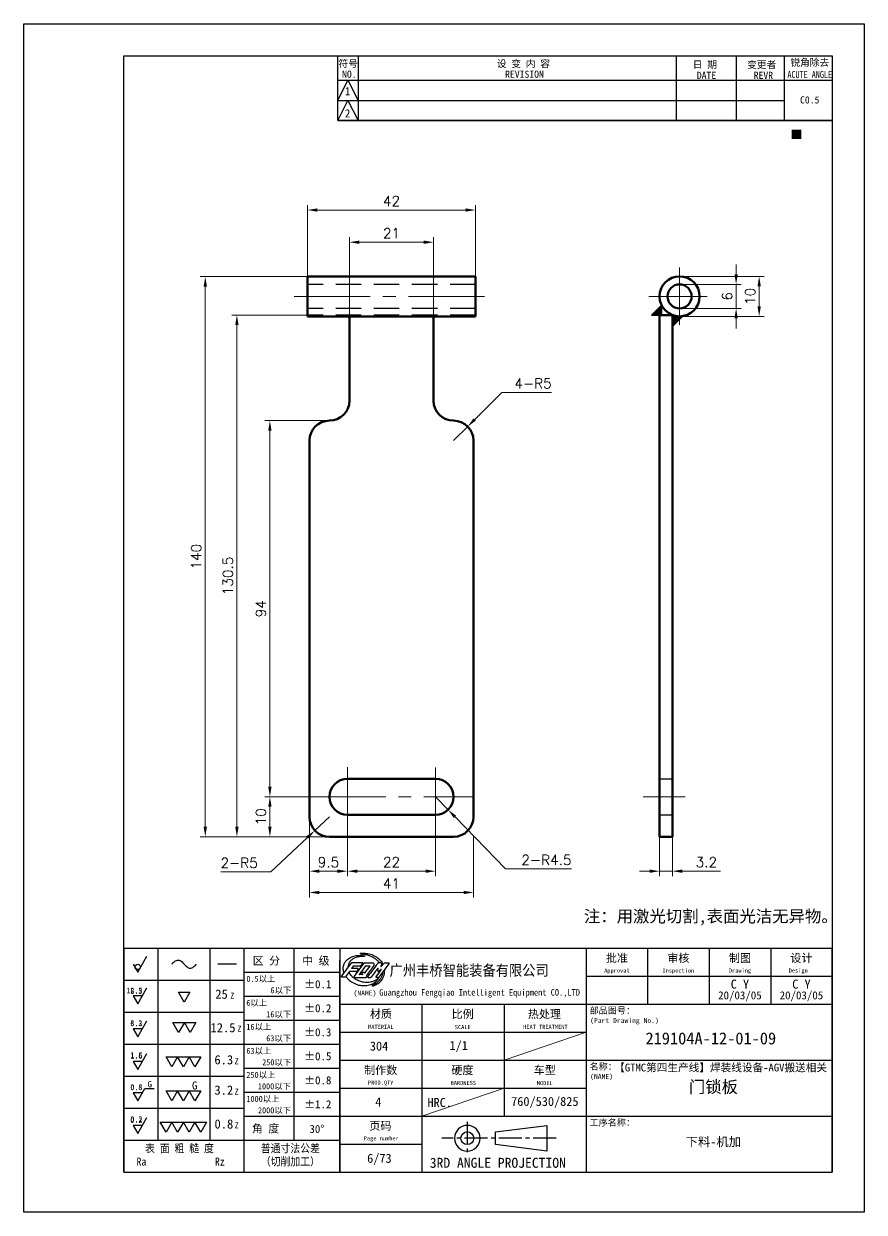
# Model space of a CAD drawing. Header units: millimetres. Extents: x -168473 to -148463, y 295526 to 306160.
# Drawn here: x -149765.8 to -149555.8, y 304566.8 to 304863.8 of the extents above; entities that cross this region are included whole.
import ezdxf
from ezdxf.enums import TextEntityAlignment as Align

# ---------------------------------------------------------------- set-up
doc = ezdxf.new("R2010")
doc.units = ezdxf.units.MM
doc.linetypes.add('CENTER2', pattern=[28.575, 19.05, -3.175, 3.175, -3.175])
doc.linetypes.add('DASHED2', pattern=[9.525, 6.35, -3.175])
for name, color, linetype, lineweight in [('A4', 3, 'Continuous', 20), ('中心线', 2, 'CENTER2', 13), ('尺寸线', 3, 'Continuous', 13), ('文字', 1, 'Continuous', 13), ('粗实线', 7, 'Continuous', 50), ('细实线', 4, 'Continuous', 25), ('虚线', 2, 'DASHED2', 25)]:
    doc.layers.add(name, color=color, linetype=linetype, lineweight=lineweight)
doc.layers.add('MARK', color=7, linetype='Continuous')
doc.styles.add('CH-1', font='')
doc.styles.add('MX_NOTE_STANDARD', font='txt.shx', dxfattribs={"bigfont": 'extfont.shx'})
doc.styles.get("Standard").update_dxf_attribs({"font": 'txt', "bigfont": 'gbcbig.shx'})
doc.styles.get('CH-1').set_extended_font_data('SimSun')
doc.dimstyles.new('副本01', dxfattribs={"dimtxt": 2.5, "dimasz": 2.5, "dimexe": 1.25, "dimexo": 0, "dimgap": 1, "dimtad": 1, "dimdsep": 46, "dimtxsty": 'Standard', "dimcen": 1, "dimclrd": 3, "dimclre": 3, "dimclrt": 1, "dimadec": 1, "dimazin": 2, "dimtfac": 1, "dimtmove": 0, "dimatfit": 3, "dimfxl": 0, "dimtolj": 1, "dimlwd": -1, "dimlwe": -1, "dimarcsym": 0})
doc.dimstyles.new('副本01$4', dxfattribs={"dimtxt": 2.5, "dimasz": 2.5, "dimexe": 1.25, "dimexo": 0, "dimgap": 1, "dimtad": 1, "dimtih": 1, "dimtoh": 1, "dimdsep": 46, "dimtxsty": 'Standard', "dimcen": 1, "dimclrd": 3, "dimclre": 3, "dimclrt": 1, "dimadec": 1, "dimazin": 2, "dimtfac": 1, "dimtmove": 0, "dimatfit": 3, "dimfxl": 0, "dimtolj": 1, "dimlwd": -1, "dimlwe": -1, "dimarcsym": 0})

# ---------------------------------------------------------------- blocks, each defined once
blk = doc.blocks.new('A$C0BB32EA6')
for p, q in [((-116.6, -171.23), (-116.6, 125.77)), ((-116.6, 125.77), (93.4, 125.77)), ((93.4, 125.77), (93.4, -171.23)), ((-91.6, 117.77), (85.4, 117.77)), ((-91.6, -161.23), (-91.6, 117.77)), ((-91.6, 101.56), (-91.6, 117.77)), ((-38.15, 101.56), (-38.15, 117.77)), ((-38.15, 117.77), (73.4, 117.77)), ((-38.15, 117.77), (73.4, 117.77)), ((-38.15, 117.77), (73.4, 117.77)), ((-38.15, 117.77), (73.4, 117.77)), ((-33.08, 117.77), (-33.08, 101.56)), ((46.4, 117.77), (46.4, 101.56)), ((46.4, 117.77), (46.4, 101.56)), ((46.4, 117.77), (46.4, 101.56)), ((46.4, 117.77), (46.4, 101.56)), ((46.4, 117.77), (46.4, 101.56)), ((61.4, 117.77), (61.4, 101.56)), ((61.4, 117.77), (61.4, 101.56)), ((61.4, 117.77), (61.4, 101.56)), ((61.4, 117.77), (61.4, 101.56)), ((61.4, 117.77), (61.4, 101.56)), ((73.4, 117.77), (73.4, 101.56)), ((73.4, 117.77), (73.4, 101.56)), ((73.4, 117.77), (73.4, 101.56)), ((73.4, 117.77), (73.4, 101.56)), ((73.4, 117.77), (73.4, 101.56)), ((85.4, 117.77), (85.4, -161.23)), ((-38.15, 106.63), (-35.61, 111.7)), ((-38.15, 111.7), (73.4, 111.7)), ((-38.15, 111.7), (73.4, 111.7)), ((-38.15, 111.7), (73.4, 111.7)), ((-38.15, 111.7), (73.4, 111.7)), ((-35.61, 111.7), (-33.08, 106.63)), ((73.4, 111.7), (85.4, 111.7)), ((73.4, 111.7), (85.4, 111.7)), ((73.4, 111.7), (85.4, 111.7)), ((73.4, 111.7), (85.4, 111.7)), ((-38.15, 101.56), (-35.61, 106.63)), ((-38.15, 106.63), (73.4, 106.63)), ((-38.15, 106.63), (73.4, 106.63)), ((-38.15, 106.63), (73.4, 106.63)), ((-38.15, 106.63), (73.4, 106.63)), ((-35.61, 106.63), (-33.08, 101.56)), ((-38.15, 101.56), (85.4, 101.56)), ((85.4, 101.56), (-38.15, 101.56)), ((-38.15, 101.56), (85.4, 101.56)), ((-38.15, 101.56), (85.4, 101.56)), ((-86.53, -161.23), (85.4, -161.23)), ((93.4, -171.23), (-116.6, -171.23))]:
    blk.add_line(p, q)
at = {"style": 'CH-1'}
for s, height, p in [('符号', 1.775, (-35.53, 115.86)), ('设 变 内 容', 1.775, (8.24, 115.86)), ('日 期', 1.775, (53.57, 115.61)), ('变更者', 1.775, (67.78, 115.61)), ('锐角除去', 1.775, (79.78, 116.14)), ('NO.', 1.775, (-35.25, 113.15)), ('REVISION', 1.775, (8.51, 113.15)), ('DATE', 1.775, (53.99, 112.89)), ('REVR', 1.775, (68.2, 112.89)), ('1', 2.03, (-35.7, 108.92)), ('C0.5', 1.775, (79.78, 106.74)), ('2', 2.03, (-35.7, 103.38))]:
    blk.add_text(s, height=height, dxfattribs=at).set_placement(p, align=Align.MIDDLE)
at = {"style": 'CH-1', "width": 0.7}
blk.add_text('ACUTE ANGLE', height=1.7746, dxfattribs=at).set_placement((79.78, 113.08), align=Align.MIDDLE)
blk = doc.blocks.new('A$C34C2392C')
at = {"linetype": 'CENTER2', "ltscale": 0.3}
for p, q in [((-5.53, 4.13), (-5.53, -4.13)), ((16.64, 0), (-11.88, 0))]:
    blk.add_line(p, q, dxfattribs=at)
for p, q in [((1.54, 1.6), (14.34, 3.2)), ((14.34, 3.2), (14.34, -3.2)), ((1.54, -1.6), (1.54, 1.6)), ((14.34, -3.2), (1.54, -1.6))]:
    blk.add_line(p, q)
for radius in [3.2, 1.6]:
    blk.add_arc((-5.53, 0), radius, 0, 359.9894)
blk = doc.blocks.new('A$C67844AE1')
for p, q in [((-492, 112), (0, 112)), ((-246, 112), (-246, -112)), ((-184.5, 112), (-184.5, 56)), ((-123, 112), (-123, 56)), ((-61.5, 112), (-61.5, 56)), ((0, -112), (0, 112)), ((-246, 84), (0, 84)), ((-492, 68), (-492, -112)), ((-492, 68), (-492, -112)), ((-492, -112), (-492, 68)), ((-492, 68), (-492, -112)), ((-492, 68), (-492, -112)), ((-492, 68), (-492, -112)), ((-492, 68), (-492, -112)), ((-492, 68), (-492, -112)), ((-492, 68), (-492, -112)), ((-492, -112), (-492, 68)), ((-492, 68), (-492, -112)), ((-492, 68), (-492, -112)), ((-492, 68), (-492, -112)), ((-492, 68), (-492, -112)), ((-492, 56), (0, 56)), ((-410, 56), (-410, -112)), ((-328, 56), (-328, -56)), ((-492, 28), (-246, 28)), ((-492, 0), (0, 0)), ((-492, -28), (-246, -28)), ((-492, -56), (0, -56)), ((-492, -84), (-410, -84)), ((-492, -112), (0, -112))]:
    blk.add_line(p, q)
at = {"color": 4, "ltscale": 0.5}
for p, q in [((-468.4, 96.5), (-477.7, 84.1)), ((-467.1, 97.2), (-459.4, 97.2)), ((-451, 97.2), (-453.6, 97.2)), ((-452.7, 83.1), (-442.9, 96.3)), ((-447.5, 97.2), (-443.3, 97.2)), ((-482.7, 88.4), (-486.5, 83.4)), ((-478.7, 93.9), (-480.4, 91.7)), ((-473.8, 90.8), (-475.1, 88.9)), ((-469.3, 85.8), (-472.6, 85.8)), ((-469.2, 85.9), (-470.1, 87.3)), ((-467.8, 87.8), (-469.9, 87.8)), ((-467.8, 87.8), (-467.4, 87.1)), ((-487, 83.1), (-490.1, 83.1)), ((-477, 82.8), (-466, 82.8)), ((-463.8, 82.8), (-461.4, 82.8))]:
    blk.add_line(p, q, dxfattribs=at)
for centre, radius, start, end in [((-480, 96.4), 1.09, 90, 143.2146), ((-469.2, 97.2), 0.219, 322.847, 90), ((-467.1, 95.6), 1.64, 90, 143.1791), ((-459.4, 95.6), 1.64, 323.504, 90), ((-453.6, 96.7), 0.547, 90, 142.7605), ((-443.3, 96.6), 0.547, 323.5154, 90), ((-490.1, 83.7), 0.547, 143.2146, 270), ((-487, 83.7), 0.547, 270, 322.7804), ((-482.3, 88.1), 0.547, 90, 142.7804), ((-480.4, 91.7), 0.0547, 142.9576, 270), ((-478.7, 93.9), 0.0547, 90, 142.9576), ((-477, 83.6), 0.821, 143.1791, 270), ((-472.6, 85.8), 0.0547, 143.2802, 270), ((-471.7, 94.5), 0.547, 270, 322.847), ((-469.3, 85.8), 0.0547, 270, 30.8735), ((-467.4, 87.1), 0.0547, 209.8404, 323.8117), ((-466.4, 94.1), 0.0547, 90, 143.2802), ((-463.8, 83.4), 0.547, 142.7605, 270), ((-462.2, 94.1), 0.0547, 323.8117, 90), ((-455.8, 83.1), 0.274, 143.387, 270), ((-454.1, 91.8), 0.137, 354.5829, 143.4402), ((-450.5, 90.9), 0.137, 323.3038, 127.2693), ((-461.4, 83.6), 0.821, 270, 323.3415), ((-453.1, 83.4), 0.547, 270, 323.5154)]:
    blk.add_arc(centre, radius, start, end, dxfattribs=at)
at = {"color": 3, "ltscale": 0.5}
for points, knots in [([(-471.9, 106.8), (-471.9, 106.8), (-471.9, 106.9), (-471.1, 106.9), (-470.1, 107), (-468.3, 106.9), (-466.3, 106.9), (-463.9, 106.7), (-461.4, 105.9), (-458.9, 105.1), (-456.8, 104), (-455, 102.8), (-453.4, 101.6), (-451.6, 99.9), (-450.3, 98.1), (-449.4, 96.7), (-449.1, 95.9), (-449, 95.7)], [0, 0, 0, 0, 0.013513, 0.041806, 0.340693, 0.661167, 1.001786, 1.450195, 1.93793, 2.441413, 2.919246, 3.201062, 3.624217, 4.053268, 4.510623, 4.853859, 4.962074, 4.962074, 4.962074, 4.962074]), ([(-488, 87.4), (-488.3, 88.2), (-488.6, 89.5), (-488.8, 91.4), (-488.7, 93), (-488.5, 94.5), (-488, 95.9), (-487.3, 97.3), (-486.5, 98.5), (-485.6, 99.9), (-484.1, 101.2), (-482.1, 102.5), (-479.6, 103.7), (-476.6, 104.5), (-473.5, 104.7), (-470.8, 104.7), (-469, 104.5), (-468.1, 104.3), (-467.6, 104.2), (-467.4, 104.1), (-467.4, 103.8), (-467.5, 103.6), (-467.7, 103.6), (-467.8, 103.6)], [0.033361, 0.033361, 0.033361, 0.033361, 0.471833, 0.793856, 1.06763, 1.327784, 1.632518, 1.904259, 2.171672, 2.434164, 2.811787, 3.221221, 3.771763, 4.287691, 4.918993, 5.487196, 5.736969, 5.935719, 6.004988, 6.011363, 6.068145, 6.111246, 6.151841, 6.151841, 6.151841, 6.151841]), ([(-467.8, 103.6), (-468.7, 103.6), (-471.1, 103.6), (-474.8, 103.2), (-478.3, 101.8), (-481.1, 99.8), (-483, 97.3), (-484, 94.8), (-484, 93.4), (-483.9, 92.9)], [0, 0, 0, 0, 0.511401, 1.333961, 2.006207, 2.544799, 3.201133, 3.690752, 3.982461, 3.982461, 3.982461, 3.982461]), ([(-486.1, 83.9), (-485.6, 83.2), (-484.1, 81), (-480.4, 78), (-475.7, 75.7), (-470.4, 74.5), (-465.2, 74.6), (-460.4, 75.6), (-456.8, 77.7), (-454.7, 79.8), (-453.7, 81.1), (-453.4, 81.9), (-453.8, 82), (-453.8, 81.9), (-453.9, 81.8)], [0.008574, 0.008574, 0.008574, 0.008574, 0.511088, 1.461558, 2.551285, 3.372869, 4.408758, 5.360341, 6.07413, 6.646139, 6.965728, 7.014048, 7.055407, 7.097199, 7.097199, 7.097199, 7.097199]), ([(-453.9, 81.8), (-454.2, 81.5), (-455.1, 80.3), (-457.5, 79.1), (-460.3, 78.2), (-463.1, 77.6), (-465.7, 77.6), (-468.2, 77.7), (-470.3, 78.3), (-472.4, 78.9), (-474.6, 79.8), (-476.8, 81.1), (-479, 82.6), (-480.7, 84.6), (-482.1, 86.3), (-482.8, 87.5), (-483, 88)], [0, 0, 0, 0, 0.227272, 0.804496, 1.430419, 1.862632, 2.367125, 2.88024, 3.204387, 3.579335, 4.036384, 4.516387, 4.985288, 5.507707, 5.907232, 6.223175, 6.223175, 6.223175, 6.223175]), ([(-449.4, 87.5), (-449.5, 86.9), (-449.6, 86.1), (-449.9, 84.8), (-450.4, 83.8), (-450.8, 82.6), (-451.5, 81.6), (-452.2, 80.2), (-453.2, 79.2), (-454.3, 78), (-455.6, 77.1), (-457, 76.1), (-458.4, 75.4), (-459.2, 74.9), (-459.9, 74.7), (-459.9, 74.2), (-459.7, 74.2), (-459.5, 74.2)], [0.004933, 0.004933, 0.004933, 0.004933, 0.333622, 0.498315, 0.724349, 0.934741, 1.17012, 1.401267, 1.780901, 1.94954, 2.292483, 2.648069, 2.865789, 3.139575, 3.199954, 3.253921, 3.331828, 3.331828, 3.331828, 3.331828]), ([(-459.5, 74.2), (-459.1, 74.3), (-457.8, 74.6), (-455.9, 75.5), (-453.8, 76.8), (-452, 78), (-450.5, 79.8), (-449.2, 81.6), (-448.2, 83.9), (-447.3, 86.8), (-447.3, 89.1), (-447.3, 90.4)], [0, 0, 0, 0, 0.196818, 0.752706, 1.133972, 1.558354, 1.94217, 2.414014, 2.774875, 3.316286, 4.02771, 4.02771, 4.02771, 4.02771])]:
    blk.add_open_spline(points, degree=3, knots=knots, dxfattribs=at)
at = {"color": 4, "ltscale": 0.5}
for points, knots in [([(-480.8, 97), (-480.9, 96.9), (-481, 96.8), (-481.1, 96.7), (-484.3, 92.4), (-487.4, 88.2), (-490.6, 84)], [-0.084236, -0.084236, -0.084236, -0.084236, 0, 0, 0, 2.885251, 2.885251, 2.885251, 2.885251]), ([(-480, 97.5), (-479.8, 97.5), (-479.7, 97.5), (-479.5, 97.5), (-479.5, 97.5), (-479.5, 97.5), (-479.5, 97.5), (-476.4, 97.5), (-473.2, 97.5), (-470.1, 97.5), (-470.1, 97.5), (-470.1, 97.5), (-470.1, 97.5), (-469.8, 97.5), (-469.5, 97.5), (-469.2, 97.5)], [-0.077734, -0.077734, -0.077734, -0.077734, 0, 0, 0, 0, 0, 0, 1.729211, 1.729211, 1.729211, 1.729211, 1.729211, 1.729211, 1.885805, 1.885805, 1.885805, 1.885805]), ([(-469, 97.1), (-469.2, 96.9), (-469.4, 96.7), (-469.5, 96.5), (-469.5, 96.5), (-469.5, 96.5), (-469.5, 96.5), (-470, 95.8), (-470.6, 95.1), (-471.1, 94.4), (-471.1, 94.4), (-471.1, 94.4), (-471.1, 94.4), (-471.2, 94.3), (-471.2, 94.3), (-471.3, 94.2)], [-0.1423966, -0.1423966, -0.1423966, -0.1423966, 0, 0, 0, 0, 0, 0, 0.4822707, 0.4822707, 0.4822707, 0.4822707, 0.4822707, 0.4822707, 0.529029, 0.529029, 0.529029, 0.529029]), ([(-454.1, 97), (-454.2, 96.8), (-454.4, 96.6), (-454.5, 96.4), (-457.7, 92.2), (-460.8, 88.1), (-464, 84), (-464, 83.9), (-464.1, 83.8), (-464.2, 83.7)], [-0.140102, -0.140102, -0.140102, -0.140102, 0, 0, 0, 2.844058, 2.844058, 2.844058, 2.913465, 2.913465, 2.913465, 2.913465]), ([(-451, 97.2), (-451, 97.2), (-450.8, 97.2), (-450.4, 97), (-450.2, 96.5), (-450.3, 95.9), (-450.5, 95.2), (-450.8, 94.5), (-451, 94), (-451.1, 93.7), (-451.1, 93.6), (-451, 93.6), (-450.8, 93.6), (-450.5, 94), (-450, 94.6), (-449.2, 95.5), (-448.6, 96.3), (-448, 96.8), (-447.7, 97.1), (-447.5, 97.2)], [0, 0, 0, 0, 0.047379, 0.11361, 0.198731, 0.32589, 0.467244, 0.599055, 0.733672, 0.758899, 0.77069, 0.790267, 0.820293, 0.867992, 1.054564, 1.278066, 1.476304, 1.62487, 1.711224, 1.711224, 1.711224, 1.711224]), ([(-471.7, 94), (-471.7, 94), (-471.7, 94), (-471.8, 94), (-471.8, 94), (-471.8, 94), (-471.8, 94), (-474.1, 94), (-476.4, 94), (-478.7, 94)], [-0.012966, -0.012966, -0.012966, -0.012966, 0, 0, 0, 0, 0, 0, 1.257183, 1.257183, 1.257183, 1.257183]), ([(-469.9, 87.8), (-470, 87.8), (-470, 87.8), (-470.1, 87.7), (-470.2, 87.7), (-470.2, 87.6), (-470.2, 87.5), (-470.1, 87.4), (-470.1, 87.3), (-470.1, 87.3)], [0, 0, 0, 0, 0.0189462, 0.0330559, 0.0436533, 0.0575788, 0.0766083, 0.0956988, 0.1082528, 0.1082528, 0.1082528, 0.1082528]), ([(-456, 83.3), (-455.9, 83.5), (-455.7, 83.7), (-455.6, 83.9), (-455.6, 83.9), (-455.6, 83.9), (-455.6, 83.9), (-453.8, 86.2), (-452.1, 88.5), (-450.4, 90.9)], [-0.132838, -0.132838, -0.132838, -0.132838, 0, 0, 0, 0, 0, 0, 1.591518, 1.591518, 1.591518, 1.591518])]:
    blk.add_open_spline(points, degree=3, knots=knots, dxfattribs=at)
at = {"color": 3, "ltscale": 0.5}
blk.add_spline([(-471.9, 106.8), (-471.8, 106.5), (-471.3, 106.3), (-470, 106.2), (-468.7, 106), (-466.8, 105.7), (-464.7, 105.2), (-462.9, 104.7), (-461.1, 104), (-459.4, 103.1), (-457.9, 102.2), (-455.3, 100.3), (-454.1, 99.3), (-453.6, 98.7), (-452.3, 97.2)], degree=3, dxfattribs=at)
at = {"color": 4, "ltscale": 0.5}
for points in [[(-476, 88.6), (-478.1, 88.6), (-480.2, 88.6), (-482.3, 88.6)], [(-474.4, 91.6), (-476.4, 91.6), (-478.4, 91.6), (-480.4, 91.6)], [(-466.4, 94.2), (-468.5, 91.4), (-470.5, 88.6), (-472.6, 85.9)], [(-462.2, 94.1), (-463.9, 91.8), (-465.6, 89.4), (-467.3, 87.1)], [(-466.4, 94.2), (-465, 94.2), (-463.6, 94.2), (-462.2, 94.2)], [(-458.1, 94.6), (-460.6, 91.2), (-463.1, 87.8), (-465.6, 84.4)], [(-454.2, 91.9), (-456, 89.4), (-457.9, 86.9), (-460.7, 83.1)], [(-454.1, 89.6), (-454.1, 90.3), (-454, 91.1), (-453.9, 91.8)], [(-453.1, 89.1), (-452.3, 89.7), (-451.4, 90.4), (-450.6, 91.1)], [(-455.8, 82.9), (-454.9, 82.9), (-454, 82.9), (-453.1, 82.9)]]:
    blk.add_open_spline(points, degree=3, dxfattribs=at)
for points in [[(-476, 88.6), (-475.6, 88.6), (-475.4, 88.7), (-475.3, 88.7), (-475.1, 88.9)], [(-473.8, 90.8), (-473.7, 91), (-473.7, 91.2), (-473.8, 91.4), (-474, 91.5), (-474.2, 91.6), (-474.4, 91.6)], [(-465.6, 84.4), (-465.6, 84.3), (-465.6, 84.2), (-465.5, 84), (-465.4, 83.8), (-465.2, 83.4), (-465.1, 83.3), (-465.1, 83.1), (-465.4, 83), (-465.7, 82.9), (-466, 82.8)], [(-454.1, 89.6), (-454.2, 89.2), (-454.1, 89), (-454, 88.8), (-453.8, 88.8), (-453.6, 88.8), (-453.4, 88.9), (-453.1, 89.1)]]:
    blk.add_spline(points, degree=3, dxfattribs=at)
at = {"layer": '细实线', "color": 0, "linetype": 'Continuous'}
for p, q in [((-492, 112), (-492, 56)), ((-492, 68), (-492, -112)), ((-492, 68), (-492, -112)), ((-492, 68), (-492, -112))]:
    blk.add_line(p, q, dxfattribs=at)
at = {"lineweight": 35, "xscale": 4, "yscale": 4, "zscale": 4}
blk.add_blockref('A$C34C2392C', (-342.6, -78), dxfattribs=at)
at = {"style": 'CH-1'}
for s, height, p in [('批准', 8.11, (-215.2, 102.3)), ('审核', 8.11, (-153.8, 102.3)), ('制图', 8.11, (-92.2, 102.3)), ('设计', 8.11, (-30.8, 102.3)), ('Approval', 4.06, (-215.2, 89.1)), ('Inspection', 4.06, (-153.8, 89.1)), ('Drawing', 4.06, (-92.2, 89.1)), ('Design  ', 4.06, (-30.8, 89.1)), ('比例', 8.11, (-369.3, 46.3)), ('MATERIAL', 4.06, (-451.1, 33.3)), ('SCALE', 4.06, (-369.3, 33.1)), ('制作数', 8.11, (-451.3, -9.7)), ('车型', 8.11, (-287.3, -9.7)), ('PROD.QTY', 4.06, (-451.3, -22.9)), ('MODEL', 4.06, (-287.3, -22.9)), ('3RD ANGLE PROJECTION', 10, (-334.2, -102.6))]:
    blk.add_text(s, height=height, dxfattribs=at).set_placement(p, align=Align.MIDDLE)
at = {"lineweight": 35, "style": 'CH-1'}
for s, height, p in [('(NAME)', 4.87, (-478.4, 64.7)), ('部品图号：', 6.49, (-242.5, 46.4)), ('(Part Drawing No.)', 4.868, (-241.9, 37.3)), ('名称：', 6.49, (-242.5, -9.6)), ('(NAME)', 4.87, (-241.9, -18.7)), ('工序名称：', 6.49, (-242.5, -65.6))]:
    blk.add_text(s, height=height, dxfattribs=at).set_placement(p)
at = {"style": 'CH-1'}
blk.add_text('材质', height=8.11, dxfattribs=at).set_placement((-462.1, 42.2))
at = {"lineweight": 35, "style": 'CH-1'}
for s, height, p in [('热处理', 8.11, (-287.6, 46.3)), ('HEAT TREATMENT', 4.055, (-286.7, 33.3)), ('硬度', 8.11, (-369.6, -9.7)), ('HARDNESS', 4.06, (-368.7, -22.7)), ('HRC.', 9, (-392.3, -42.3, -1000.3)), ('页码', 8.11, (-451.6, -65.7)), ('Page number', 4.055, (-450.7, -78.7))]:
    blk.add_text(s, height=height, dxfattribs=at).set_placement(p, align=Align.MIDDLE)
at = {"layer": 'MARK', "style": 'CH-1', "width": 0.9}
blk.add_text('广州丰桥智能装备有限公司', height=10.8, dxfattribs=at).set_placement((-442.4, 84.4))
at = {"layer": 'MARK', "insert": (-452.7, 71), "char_height": 6.5, "width": 556.951, "attachment_point": 1, "style": 'CH-1'}
blk.add_mtext('{\\W0.9;Guangzhou Fengqiao Intelligent Equipment CO.,LTD}', dxfattribs=at)
blk = doc.blocks.new('A$C32AF00EF')
for p, q in [((0, 0), (2.89, 5)), ((-1.44, 2.5), (0, 0))]:
    blk.add_line(p, q)
blk.add_circle((0, 1.67), 0.833)
blk = doc.blocks.new('A$C553B2148')
for p, q in [((1.44, 0), (-1.44, 0)), ((-1.44, 0), (0, -2.5)), ((0, -2.5), (2.89, 2.5))]:
    blk.add_line(p, q)
at = {"style": 'MX_NOTE_STANDARD'}
blk.add_attdef('12.5', text='', height=1.75, dxfattribs=at).set_placement((1.44, 0.28), align=Align.BOTTOM_RIGHT)
blk = doc.blocks.new('A$C1377093C')
for p, q in [((0, 0), (-1.44, 2.5)), ((-1.44, 2.5), (1.44, 2.5)), ((1.44, 2.5), (0, 0))]:
    blk.add_line(p, q)
blk = doc.blocks.new('A$C6D2D6B6B')
for p, q in [((0, 0), (-1.44, 2.5)), ((-1.44, 2.5), (1.44, 2.5)), ((1.44, 2.5), (0, 0)), ((1.44, 2.5), (4.33, 2.5)), ((2.89, 0), (1.44, 2.5)), ((4.33, 2.5), (2.89, 0))]:
    blk.add_line(p, q)
blk = doc.blocks.new('A$C62DD302B')
for p, q in [((-2.89, 0), (-4.33, 2.5)), ((-4.33, 2.5), (-1.44, 2.5)), ((-1.44, 2.5), (-2.89, 0)), ((-1.44, 2.5), (1.44, 2.5)), ((0, 0), (-1.44, 2.5)), ((1.44, 2.5), (0, 0)), ((2.89, 0), (1.44, 2.5)), ((1.44, 2.5), (4.33, 2.5)), ((4.33, 2.5), (2.89, 0))]:
    blk.add_line(p, q)
blk = doc.blocks.new('A$C077E39D2')
for p, q in [((-4.33, -2.5), (-5.77, 0)), ((-5.77, 0), (-2.89, 0)), ((-2.89, 0), (-4.33, -2.5)), ((-2.89, 0), (0, 0)), ((-1.44, -2.5), (-2.89, 0)), ((0, 0), (-1.44, -2.5)), ((1.44, -2.5), (0, 0)), ((0, 0), (2.89, 0)), ((2.89, 0), (1.44, -2.5)), ((4.33, -2.5), (2.89, 0)), ((2.89, 0), (5.77, 0)), ((5.77, 0), (4.33, -2.5))]:
    blk.add_line(p, q)
blk = doc.blocks.new('A$C09D43E00')
for p, q in [((0, 0), (1.78, 3.08)), ((1.78, 3.08), (4.07, 3.08)), ((1.15, 2), (-1.15, 2)), ((-1.15, 2), (0, 0))]:
    blk.add_line(p, q)
at = {"style": 'MX_NOTE_STANDARD'}
blk.add_attdef('12.5', text='', height=1.4, dxfattribs=at).set_placement((1.15, 2.22), align=Align.BOTTOM_RIGHT)
at = {"layer": '细实线', "color": 0, "style": 'CH-1'}
blk.add_text('G', height=1.6, dxfattribs=at).set_placement((2.47, 3.33))
blk = doc.blocks.new('A$C339E5D7D')
for p, q in [((-2.89, 0), (-4.33, 2.5)), ((-4.33, 2.5), (-1.44, 2.5)), ((-1.44, 2.5), (-2.89, 0)), ((-1.44, 2.5), (1.44, 2.5)), ((0, 0), (-1.44, 2.5)), ((1.44, 2.5), (0, 0)), ((2.89, 0), (1.44, 2.5)), ((1.44, 2.5), (4.33, 2.5)), ((4.33, 2.5), (2.89, 0))]:
    blk.add_line(p, q)
at = {"layer": '细实线', "color": 0, "style": 'CH-1'}
blk.add_text('G', height=2, dxfattribs=at).set_placement((2.13, 2.81))
blk = doc.blocks.new('54')
for p, q in [((5360.79, 6053.19), (5468.79, 6053.19)), ((5468.79, 6047.19), (5468.79, 5957.19)), ((5468.79, 6047.19), (5468.79, 5957.19)), ((5468.79, 5957.19), (5468.79, 6047.19)), ((5468.79, 6047.19), (5468.79, 5957.19)), ((5468.79, 6047.19), (5468.79, 5957.19)), ((5468.79, 6047.19), (5468.79, 5957.19)), ((5468.79, 6047.19), (5468.79, 5957.19)), ((5468.79, 6047.19), (5468.79, 5957.19)), ((5468.79, 6047.19), (5468.79, 5957.19)), ((5468.79, 5957.19), (5468.79, 6047.19)), ((5468.79, 6047.19), (5468.79, 5957.19)), ((5468.79, 6047.19), (5468.79, 5957.19)), ((5468.79, 6047.19), (5468.79, 5957.19)), ((5468.79, 6047.19), (5468.79, 5957.19))]:
    blk.add_line(p, q)
at = {"layer": '细实线', "color": 0, "linetype": 'Continuous'}
for p, q in [((5360.79, 6053.19), (5360.79, 5941.19)), ((5377.79, 6053.19), (5377.79, 5957.19)), ((5403.79, 6053.19), (5403.79, 5957.19)), ((5420.79, 6053.19), (5420.79, 5941.19)), ((5445.79, 6053.19), (5445.79, 5957.19)), ((5468.79, 6053.19), (5468.79, 5941.19)), ((5468.79, 6047.19), (5468.79, 5957.19)), ((5468.79, 6047.19), (5468.79, 5957.19)), ((5468.79, 6047.19), (5468.79, 5957.19)), ((5407.7, 6045.29), (5417.04, 6045.29)), ((5420.79, 6041.19), (5468.79, 6041.19)), ((5360.79, 6037.19), (5420.79, 6037.19)), ((5420.79, 6029.19), (5468.79, 6029.19)), ((5360.79, 6021.19), (5420.79, 6021.19)), ((5420.79, 6017.19), (5468.79, 6017.19)), ((5360.79, 6005.19), (5420.79, 6005.19)), ((5420.79, 6005.19), (5468.79, 6005.19)), ((5360.79, 5989.19), (5420.79, 5989.19)), ((5420.79, 5993.19), (5468.79, 5993.19)), ((5420.79, 5981.19), (5468.79, 5981.19)), ((5360.79, 5973.19), (5420.79, 5973.19)), ((5420.79, 5969.19), (5468.79, 5969.19)), ((5360.79, 5957.19), (5468.79, 5957.19)), ((5360.79, 5957.19), (5468.79, 5957.19)), ((5360.79, 5941.19), (5468.79, 5941.19))]:
    blk.add_line(p, q, dxfattribs=at)
at = {"layer": '细实线', "color": 0, "linetype": 'Continuous', "start_tangent": (0.606347, 0.7952), "end_tangent": (0.584547, 0.81136)}
blk.add_spline([(5384.88, 6045.23), (5386.3, 6046.61), (5387.98, 6047.24), (5389.51, 6046.59), (5390.93, 6045.19), (5392.37, 6043.78), (5393.91, 6043.13), (5395.61, 6043.82), (5397.01, 6045.27)], degree=3, dxfattribs=at)
for name, p, xscale, yscale, zscale in [('A$C32AF00EF', (5367.73, 6041.13), 1.600000000000364, 1.600000000000364, 1.600000000000364), ('A$C1377093C', (5390.94, 6026.26), 2, 2, 2), ('A$C6D2D6B6B', (5388.15, 6011.08), 2, 2, 2), ('A$C62DD302B', (5390.57, 5993.94), 2, 2, 2), ('A$C077E39D2', (5390.57, 5966.26), 2, 2, 2)]:
    blk.add_blockref(name, p, dxfattribs=dict(xscale=xscale, yscale=yscale, zscale=zscale))
ref = blk.add_blockref('A$C553B2148', (5367.73, 6029.35), dxfattribs=dict(xscale=1.600000000000364, yscale=1.600000000000364, zscale=1.600000000000364))
ref.add_attrib('12.5', '12.5', dxfattribs={"height": 2.8, "style": 'CH-1'}).set_placement((5370.04, 6029.8), align=Align.BOTTOM_RIGHT)
ref = blk.add_blockref('A$C553B2148', (5367.73, 6012.86), dxfattribs=dict(xscale=1.600000000000364, yscale=1.600000000000364, zscale=1.600000000000364))
ref.add_attrib('12.5', '6.3', dxfattribs={"height": 2.8, "style": 'CH-1'}).set_placement((5370.04, 6013.31), align=Align.BOTTOM_RIGHT)
ref = blk.add_blockref('A$C553B2148', (5367.73, 5996.56), dxfattribs=dict(xscale=1.600000000000364, yscale=1.600000000000364, zscale=1.600000000000364))
ref.add_attrib('12.5', '1.6', dxfattribs={"height": 2.8, "style": 'CH-1'}).set_placement((5370.04, 5997.01), align=Align.BOTTOM_RIGHT)
at = {"lineweight": 35}
ref = blk.add_blockref('A$C09D43E00', (5367.73, 5976.92), dxfattribs=dict(at, xscale=2, yscale=2, zscale=2))
ref.add_attrib('12.5', '0.8', dxfattribs={"height": 2.8, "style": 'CH-1'}).set_placement((5370.04, 5981.37), align=Align.BOTTOM_RIGHT)
at = {"lineweight": 35, "xscale": 2, "yscale": 2, "zscale": 2}
blk.add_blockref('A$C339E5D7D', (5390.57, 5976.92), dxfattribs=at)
ref = blk.add_blockref('A$C553B2148', (5367.73, 5964.47), dxfattribs=dict(xscale=1.600000000000364, yscale=1.600000000000364, zscale=1.600000000000364))
ref.add_attrib('12.5', '0.2', dxfattribs={"height": 2.8, "style": 'CH-1'}).set_placement((5370.04, 5964.92), align=Align.BOTTOM_RIGHT)
at = {"style": 'CH-1', "width": 0.9}
for s, p in [('表 面 粗 糙 度', (5388.59, 5953.25)), ('普通寸法公差', (5444.02, 5953.25)), ('Ra              Rz', (5389.17, 5946.45)), ('（切削加工）', (5444.02, 5946.67))]:
    blk.add_text(s, height=4, dxfattribs=at).set_placement(p, align=Align.MIDDLE)
at = {"layer": '细实线', "color": 0, "style": 'CH-1'}
for s, height, p in [('区 分', 4, (5432.03, 6046.97)), ('中 级', 4, (5456.79, 6046.97)), ('0.5以上', 3, (5429.3, 6037.89)), ('6以下', 3, (5439.3, 6032.14)), ('6以上', 3, (5427.22, 6025.89)), ('16以下', 3, (5438.2, 6020.14)), ('16以上', 3, (5428.26, 6013.89)), ('63以下', 3, (5438.2, 6008.14)), ('63以上', 3, (5428.26, 6001.89)), ('250以下', 3, (5437.19, 5996.14)), ('250以上', 3, (5429.3, 5989.89)), ('1000以下', 3, (5436.08, 5984.14)), ('1000以上', 3, (5430.33, 5977.89)), ('2000以下', 3, (5436.13, 5972.14)), ('角 度', 4, (5431.63, 5963.15))]:
    blk.add_text(s, height=height, dxfattribs=at).set_placement(p, align=Align.MIDDLE)
for s, height, p in [('%%P0.1', 4, (5450.91, 6033.15)), ('6.3', 2.944, (5364.07, 6030.28)), ('25', 4.6, (5406.51, 6027.88)), ('Z', 3, (5414, 6027.96)), ('%%P0.2', 4, (5450.91, 6021.15)), ('3.2', 2.944, (5364.07, 6014.28)), ('12.5', 4.6, (5404.08, 6011.13)), ('Z', 3, (5417.58, 6011.47)), ('%%P0.3', 4, (5450.91, 6009.15)), ('1.6', 2.944, (5364.07, 5998.28)), ('6.3', 4.6, (5406.05, 5995.09)), ('%%P0.5', 4, (5450.91, 5997.15)), ('Z', 3, (5416.15, 5995.17)), ('%%P0.8', 4, (5450.91, 5985.15)), ('0.8', 2.944, (5364.07, 5982.28)), ('3.2', 4.6, (5406.05, 5979.93)), ('Z', 3, (5416.15, 5980.01)), ('%%P1.2', 4, (5450.91, 5973.15)), ('0.2', 2.944, (5364.07, 5966.28)), ('0.8', 4.6, (5406.1, 5963)), ('Z', 3, (5416.15, 5963.08)), ('30°', 4, (5453.55, 5960.81))]:
    blk.add_text(s, height=height, dxfattribs=at).set_placement(p)
blk = doc.blocks.new('*D7212')
at = {"layer": 'Defpoints', "color": 0}
for p in [(-149684.92, 304670.64), (-149694.42, 304665.64), (-149684.92, 304652.05)]:
    blk.add_point(p, dxfattribs=at)
at = {"layer": '尺寸线', "color": 3}
for p, q in [((-149684.92, 304670.64), (-149684.92, 304650.8)), ((-149694.42, 304665.64), (-149694.42, 304650.8)), ((-149691.92, 304652.05), (-149687.42, 304652.05))]:
    blk.add_line(p, q, dxfattribs=at)
for points in [[(-149691.92, 304652.47), (-149691.92, 304651.63), (-149694.42, 304652.05)], [(-149687.42, 304652.47), (-149687.42, 304651.63), (-149684.92, 304652.05)]]:
    blk.add_solid(points, dxfattribs=at)
at = {"layer": '尺寸线', "color": 1, "insert": (-149689.67, 304654.3), "char_height": 2.5, "attachment_point": 5}
blk.add_mtext('\\A1;9.5', dxfattribs=at)
blk = doc.blocks.new('*D7213')
at = {"layer": 'Defpoints', "color": 0}
for p in [(-149684.92, 304670.64), (-149662.92, 304670.64), (-149662.92, 304652.05)]:
    blk.add_point(p, dxfattribs=at)
at = {"layer": '尺寸线', "color": 3}
for p, q in [((-149684.92, 304670.64), (-149684.92, 304650.8)), ((-149662.92, 304670.64), (-149662.92, 304650.8)), ((-149682.42, 304652.05), (-149665.42, 304652.05))]:
    blk.add_line(p, q, dxfattribs=at)
for points in [[(-149682.42, 304652.47), (-149682.42, 304651.63), (-149684.92, 304652.05)], [(-149665.42, 304652.47), (-149665.42, 304651.63), (-149662.92, 304652.05)]]:
    blk.add_solid(points, dxfattribs=at)
at = {"layer": '尺寸线', "color": 1, "insert": (-149673.92, 304654.3), "char_height": 2.5, "attachment_point": 5}
blk.add_mtext('\\A1;22', dxfattribs=at)
blk = doc.blocks.new('*D7214')
at = {"layer": 'Defpoints', "color": 0}
for p in [(-149694.42, 304665.64), (-149653.42, 304660.64), (-149653.42, 304646.74)]:
    blk.add_point(p, dxfattribs=at)
at = {"layer": '尺寸线', "color": 3}
for p, q in [((-149694.42, 304665.64), (-149694.42, 304645.49)), ((-149653.42, 304660.64), (-149653.42, 304645.49)), ((-149691.92, 304646.74), (-149655.92, 304646.74))]:
    blk.add_line(p, q, dxfattribs=at)
for points in [[(-149691.92, 304647.15), (-149691.92, 304646.32), (-149694.42, 304646.74)], [(-149655.92, 304647.15), (-149655.92, 304646.32), (-149653.42, 304646.74)]]:
    blk.add_solid(points, dxfattribs=at)
at = {"layer": '尺寸线', "color": 1, "insert": (-149673.92, 304648.99), "char_height": 2.5, "attachment_point": 5}
blk.add_mtext('\\A1;41', dxfattribs=at)
blk = doc.blocks.new('*D7215')
at = {"layer": 'Defpoints', "color": 0}
for p in [(-149720.45, 304800.64), (-149694.42, 304800.64), (-149689.72, 304660.65)]:
    blk.add_point(p, dxfattribs=at)
at = {"layer": '尺寸线', "color": 3}
for p, q in [((-149694.42, 304800.64), (-149721.7, 304800.64)), ((-149720.45, 304663.15), (-149720.45, 304798.14)), ((-149689.72, 304660.65), (-149721.7, 304660.65))]:
    blk.add_line(p, q, dxfattribs=at)
for points in [[(-149720.86, 304798.14), (-149720.03, 304798.14), (-149720.45, 304800.64)], [(-149720.86, 304663.15), (-149720.03, 304663.15), (-149720.45, 304660.65)]]:
    blk.add_solid(points, dxfattribs=at)
at = {"layer": '尺寸线', "color": 1, "insert": (-149722.7, 304730.64), "char_height": 2.5, "attachment_point": 5, "rotation": 90}
blk.add_mtext('\\A1;{\\Ftxt,@extfont2|c134;140}', dxfattribs=at)
blk = doc.blocks.new('*D7216')
at = {"layer": 'Defpoints', "color": 0}
for p in [(-149704.3, 304670.64), (-149684.92, 304670.64), (-149689.42, 304660.64)]:
    blk.add_point(p, dxfattribs=at)
at = {"layer": '尺寸线', "color": 3}
for p, q in [((-149684.92, 304670.64), (-149705.55, 304670.64)), ((-149704.3, 304663.14), (-149704.3, 304668.14)), ((-149689.42, 304660.64), (-149705.55, 304660.64))]:
    blk.add_line(p, q, dxfattribs=at)
for points in [[(-149704.72, 304668.14), (-149703.89, 304668.14), (-149704.3, 304670.64)], [(-149704.72, 304663.14), (-149703.89, 304663.14), (-149704.3, 304660.64)]]:
    blk.add_solid(points, dxfattribs=at)
at = {"layer": '尺寸线', "color": 1, "insert": (-149706.55, 304665.64), "char_height": 2.5, "attachment_point": 5, "rotation": 90}
blk.add_mtext('\\A1;10', dxfattribs=at)
blk = doc.blocks.new('*D7217')
at = {"layer": 'Defpoints', "color": 0}
for p in [(-149606.94, 304660.64), (-149603.74, 304660.64), (-149603.74, 304652.05)]:
    blk.add_point(p, dxfattribs=at)
at = {"layer": '尺寸线', "color": 3}
for p, q in [((-149606.94, 304660.64), (-149606.94, 304650.8)), ((-149603.74, 304660.64), (-149603.74, 304650.8)), ((-149609.44, 304652.05), (-149611.94, 304652.05)), ((-149606.94, 304652.05), (-149603.74, 304652.05)), ((-149601.24, 304652.05), (-149591.74, 304652.05))]:
    blk.add_line(p, q, dxfattribs=at)
for points in [[(-149609.44, 304652.47), (-149609.44, 304651.63), (-149606.94, 304652.05)], [(-149601.24, 304652.47), (-149601.24, 304651.63), (-149603.74, 304652.05)]]:
    blk.add_solid(points, dxfattribs=at)
at = {"layer": '尺寸线', "color": 1, "insert": (-149595.24, 304654.3), "char_height": 2.5, "attachment_point": 5}
blk.add_mtext('\\A1;3.2', dxfattribs=at)
blk = doc.blocks.new('*D7218')
at = {"layer": 'Defpoints', "color": 0}
for p in [(-149662.92, 304670.64), (-149659.79, 304667.41)]:
    blk.add_point(p, dxfattribs=at)
at = {"layer": '尺寸线', "color": 3}
for p, q in [((-149662.92, 304670.64), (-149659.79, 304667.41)), ((-149645.42, 304652.61), (-149658.05, 304665.62)), ((-149628.96, 304652.61), (-149645.42, 304652.61))]:
    blk.add_line(p, q, dxfattribs=at)
blk.add_solid([(-149657.75, 304665.91), (-149658.34, 304665.33), (-149659.79, 304667.41)], dxfattribs=at)
at = {"layer": '尺寸线', "color": 1, "insert": (-149635.21, 304654.86), "char_height": 2.5, "attachment_point": 5}
blk.add_mtext('\\A1;{\\Ftxt,@extfont2|c134;2-}R4.5', dxfattribs=at)
blk = doc.blocks.new('*D7219')
at = {"layer": 'Defpoints', "color": 0}
for p in [(-149601.94, 304800.7), (-149582.05, 304800.7), (-149601.94, 304790.7)]:
    blk.add_point(p, dxfattribs=at)
at = {"layer": '尺寸线', "color": 3}
for p, q in [((-149601.94, 304800.7), (-149580.8, 304800.7)), ((-149582.05, 304793.2), (-149582.05, 304798.2)), ((-149601.94, 304790.7), (-149580.8, 304790.7))]:
    blk.add_line(p, q, dxfattribs=at)
for points in [[(-149582.46, 304798.2), (-149581.63, 304798.2), (-149582.05, 304800.7)], [(-149582.46, 304793.2), (-149581.63, 304793.2), (-149582.05, 304790.7)]]:
    blk.add_solid(points, dxfattribs=at)
at = {"layer": '尺寸线', "color": 1, "insert": (-149584.3, 304795.7), "char_height": 2.5, "attachment_point": 5, "rotation": 90}
blk.add_mtext('\\A1;10', dxfattribs=at)
blk = doc.blocks.new('*D7220')
at = {"layer": 'Defpoints', "color": 0}
for p in [(-149601.94, 304798.7), (-149587.81, 304798.7), (-149601.94, 304792.7)]:
    blk.add_point(p, dxfattribs=at)
at = {"layer": '尺寸线', "color": 3}
for p, q in [((-149587.81, 304801.2), (-149587.81, 304803.7)), ((-149601.94, 304798.7), (-149586.56, 304798.7)), ((-149587.81, 304792.7), (-149587.81, 304798.7)), ((-149601.94, 304792.7), (-149586.56, 304792.7)), ((-149587.81, 304790.2), (-149587.81, 304787.7))]:
    blk.add_line(p, q, dxfattribs=at)
for points in [[(-149588.23, 304801.2), (-149587.4, 304801.2), (-149587.81, 304798.7)], [(-149588.23, 304790.2), (-149587.4, 304790.2), (-149587.81, 304792.7)]]:
    blk.add_solid(points, dxfattribs=at)
at = {"layer": '尺寸线', "color": 1, "insert": (-149590.06, 304795.7), "char_height": 2.5, "attachment_point": 5, "rotation": 90}
blk.add_mtext('\\A1;6', dxfattribs=at)
blk = doc.blocks.new('*D7221')
at = {"layer": 'Defpoints', "color": 0}
for p in [(-149704.3, 304764.64), (-149689.42, 304764.64), (-149684.92, 304670.64)]:
    blk.add_point(p, dxfattribs=at)
at = {"layer": '尺寸线', "color": 3}
for p, q in [((-149689.42, 304764.64), (-149705.55, 304764.64)), ((-149704.3, 304673.14), (-149704.3, 304762.14)), ((-149684.92, 304670.64), (-149705.55, 304670.64))]:
    blk.add_line(p, q, dxfattribs=at)
for points in [[(-149704.72, 304762.14), (-149703.89, 304762.14), (-149704.3, 304764.64)], [(-149704.72, 304673.14), (-149703.89, 304673.14), (-149704.3, 304670.64)]]:
    blk.add_solid(points, dxfattribs=at)
at = {"layer": '尺寸线', "color": 1, "insert": (-149706.55, 304717.64), "char_height": 2.5, "attachment_point": 5, "rotation": 90}
blk.add_mtext('\\A1;94', dxfattribs=at)
blk = doc.blocks.new('*D7222')
at = {"layer": 'Defpoints', "color": 0}
for p in [(-149654.88, 304763.17), (-149658.42, 304759.64)]:
    blk.add_point(p, dxfattribs=at)
at = {"layer": '尺寸线', "color": 3}
for p, q in [((-149646.33, 304771.7), (-149653.11, 304764.94)), ((-149633.97, 304771.7), (-149646.33, 304771.7)), ((-149658.42, 304759.64), (-149654.88, 304763.17))]:
    blk.add_line(p, q, dxfattribs=at)
blk.add_solid([(-149653.41, 304765.23), (-149652.82, 304764.64), (-149654.88, 304763.17)], dxfattribs=at)
at = {"layer": '尺寸线', "color": 1, "insert": (-149638.55, 304773.95), "char_height": 2.5, "attachment_point": 5}
blk.add_mtext('\\A1;{\\Ftxt,@extfont2|c134;4-}R5', dxfattribs=at)
blk = doc.blocks.new('*D7223')
at = {"layer": 'Defpoints', "color": 0}
for p in [(-149652.92, 304817.27), (-149694.92, 304800.64), (-149652.92, 304800.64)]:
    blk.add_point(p, dxfattribs=at)
at = {"layer": '尺寸线', "color": 3}
for p, q in [((-149694.92, 304800.64), (-149694.92, 304818.52)), ((-149692.42, 304817.27), (-149655.42, 304817.27)), ((-149652.92, 304800.64), (-149652.92, 304818.52))]:
    blk.add_line(p, q, dxfattribs=at)
for points in [[(-149692.42, 304817.69), (-149692.42, 304816.86), (-149694.92, 304817.27)], [(-149655.42, 304817.69), (-149655.42, 304816.86), (-149652.92, 304817.27)]]:
    blk.add_solid(points, dxfattribs=at)
at = {"layer": '尺寸线', "color": 1, "insert": (-149673.92, 304819.52), "char_height": 2.5, "attachment_point": 5}
blk.add_mtext('\\A1;42', dxfattribs=at)
blk = doc.blocks.new('*D7232')
at = {"layer": 'Defpoints', "color": 0}
for p in [(-149663.42, 304809.23), (-149684.42, 304790.64), (-149663.42, 304790.64)]:
    blk.add_point(p, dxfattribs=at)
at = {"layer": '尺寸线', "color": 3}
for p, q in [((-149684.42, 304790.64), (-149684.42, 304810.48)), ((-149681.92, 304809.23), (-149665.92, 304809.23)), ((-149663.42, 304790.64), (-149663.42, 304810.48))]:
    blk.add_line(p, q, dxfattribs=at)
for points in [[(-149681.92, 304809.65), (-149681.92, 304808.81), (-149684.42, 304809.23)], [(-149665.92, 304809.65), (-149665.92, 304808.81), (-149663.42, 304809.23)]]:
    blk.add_solid(points, dxfattribs=at)
at = {"layer": '尺寸线', "color": 1, "insert": (-149673.92, 304811.48), "char_height": 2.5, "attachment_point": 5}
blk.add_mtext('\\A1;21', dxfattribs=at)
blk = doc.blocks.new('*D7236')
at = {"layer": 'Defpoints', "color": 0}
for p in [(-149689.42, 304665.64), (-149693.07, 304662.22)]:
    blk.add_point(p, dxfattribs=at)
at = {"layer": '尺寸线', "color": 3}
for p, q in [((-149689.42, 304665.64), (-149693.07, 304662.22)), ((-149704.09, 304651.88), (-149694.89, 304660.51)), ((-149716.55, 304651.88), (-149704.09, 304651.88))]:
    blk.add_line(p, q, dxfattribs=at)
blk.add_solid([(-149695.18, 304660.81), (-149694.61, 304660.21), (-149693.07, 304662.22)], dxfattribs=at)
at = {"layer": '尺寸线', "color": 1, "insert": (-149711.97, 304654.13), "char_height": 2.5, "attachment_point": 5}
blk.add_mtext('\\A1;{\\Ftxt,@extfont2|c134;2-}R5', dxfattribs=at)
blk = doc.blocks.new('*D7237')
at = {"layer": 'Defpoints', "color": 0}
for p in [(-149694.92, 304791.03), (-149712.55, 304660.64), (-149689.42, 304660.64)]:
    blk.add_point(p, dxfattribs=at)
at = {"layer": '尺寸线', "color": 3}
for p, q in [((-149694.92, 304791.03), (-149713.8, 304791.03)), ((-149712.55, 304788.53), (-149712.55, 304663.14)), ((-149689.42, 304660.64), (-149713.8, 304660.64))]:
    blk.add_line(p, q, dxfattribs=at)
for points in [[(-149712.96, 304788.53), (-149712.13, 304788.53), (-149712.55, 304791.03)], [(-149712.96, 304663.14), (-149712.13, 304663.14), (-149712.55, 304660.64)]]:
    blk.add_solid(points, dxfattribs=at)
at = {"layer": '尺寸线', "color": 1, "insert": (-149714.8, 304725.84), "char_height": 2.5, "attachment_point": 5, "rotation": 90}
blk.add_mtext('\\A1;{\\Ftxt,@extfont2|c134;130.5}', dxfattribs=at)
blk = doc.blocks.new('工序名称')
at = {"layer": '文字', "color": 1, "linetype": 'Continuous', "style": 'CH-1'}
blk.add_text('下料-机加', height=2.25, dxfattribs=at).set_placement((-29.69, -6.35, -250.08), align=Align.MIDDLE)
blk = doc.blocks.new('设计人员')
at = {"layer": '文字', "color": 1, "linetype": 'Continuous', "style": 'CH-1'}
blk.add_text('C Y', height=2.25, dxfattribs=at).set_placement((-7.69, -1.99), align=Align.MIDDLE)
blk = doc.blocks.new('出图人员')
at = {"layer": '文字', "color": 1, "linetype": 'Continuous', "style": 'CH-1'}
blk.add_text('C Y', height=2.25, dxfattribs=at).set_placement((-7.69, -1.99), align=Align.MIDDLE)
blk = doc.blocks.new('出图日期')
at = {"layer": '文字', "color": 1, "linetype": 'Continuous', "style": 'CH-1'}
blk.add_text('20/03/05', height=2, dxfattribs=at).set_placement((-7.69, 2.04), align=Align.MIDDLE)
blk = doc.blocks.new('设计日期')
at = {"layer": '文字', "color": 1, "linetype": 'Continuous', "style": 'CH-1'}
blk.add_text('20/03/05', height=2, dxfattribs=at).set_placement((-7.69, 2.04), align=Align.MIDDLE)

msp = doc.modelspace()

# ---------------------------------------------------------------- hatches: boundary and pattern name
at = {"layer": '尺寸线'}
msp.add_hatch(color=256, dxfattribs=at).paths.add_polyline_path([(-149571.546, 304837.397), (-149573.946, 304837.397), (-149573.946, 304834.997), (-149571.546, 304834.997)])
at = {"layer": '细实线'}
for points in [[(-149606.443, 304793.527), (-149608.939, 304791.031), (-149606.443, 304791.031)], [(-149601.219, 304790.696), (-149603.738, 304788.131), (-149603.738, 304790.688)]]:
    msp.add_hatch(color=3, dxfattribs=at).paths.add_polyline_path(points)

# ---------------------------------------------------------------- linework, layer by layer
at = {"layer": 'A4', "elevation": 500.161}
msp.add_lwpolyline([(-149765.799, 304863.822), (-149555.799, 304863.822), (-149555.799, 304566.822), (-149765.799, 304566.822)], close=True, dxfattribs=at)
at = {"layer": '中心线'}
for p, q in [((-149601.938, 304802.91, 500.161), (-149601.938, 304788.591, 500.161)), ((-149698.276, 304795.641, 500.161), (-149649.413, 304795.641, 500.161)), ((-149609.58, 304795.696, 500.161), (-149595.004, 304795.696, 500.161)), ((-149684.922, 304678.004, 500.161), (-149684.922, 304663.393, 500.161)), ((-149662.922, 304677.932, 500.161), (-149662.922, 304664.261, 500.161)), ((-149694.422, 304670.641, 500.161), (-149653.422, 304670.641, 500.161)), ((-149611.036, 304670.641, 500.161), (-149600.527, 304670.641, 500.161))]:
    msp.add_line(p, q, dxfattribs=at)
at = {"layer": '尺寸线'}
for p, q in [((-149645.799, 304604.822, 500.161), (-149625.299, 304611.822, 500.161)), ((-149666.299, 304590.822, 500.161), (-149645.799, 304597.822, 500.161))]:
    msp.add_line(p, q, dxfattribs=at)
at = {"layer": '粗实线'}
for p, q in [((-149694.922, 304800.641, 500.161), (-149694.922, 304790.641, 500.161)), ((-149652.922, 304800.641, 500.161), (-149694.922, 304800.641, 500.161)), ((-149652.922, 304790.641, 500.161), (-149652.922, 304800.641, 500.161)), ((-149652.922, 304790.641, 500.161), (-149694.922, 304790.641, 500.161)), ((-149684.422, 304790.641, 500.161), (-149684.422, 304769.641, 500.161)), ((-149663.422, 304769.641, 500.161), (-149663.422, 304790.641, 500.161)), ((-149606.938, 304791.031, 500.161), (-149606.938, 304660.641, 500.161)), ((-149603.738, 304791.031, 500.161), (-149606.938, 304791.031, 500.161)), ((-149603.738, 304660.641, 500.161), (-149603.738, 304791.031, 500.161)), ((-149694.422, 304759.641, 500.161), (-149694.422, 304665.641, 500.161)), ((-149653.422, 304665.641, 500.161), (-149653.422, 304759.641, 500.161)), ((-149662.922, 304675.141, 500.161), (-149684.922, 304675.141, 500.161)), ((-149662.922, 304666.141, 500.161), (-149684.922, 304666.141, 500.161)), ((-149689.422, 304660.641, 500.161), (-149658.422, 304660.641, 500.161)), ((-149606.938, 304660.641, 500.161), (-149603.738, 304660.641, 500.161))]:
    msp.add_line(p, q, dxfattribs=at)
for radius in [5, 3]:
    msp.add_circle((-149601.938, 304795.696, 500.161), radius, dxfattribs=at)
for centre, radius, start, end in [((-149689.422, 304769.641, 500.161), 5, 270, 0), ((-149658.422, 304769.641, 500.161), 5, 180, 270), ((-149689.422, 304759.641, 500.161), 5, 90, 180), ((-149658.422, 304759.641, 500.161), 5, 0, 90), ((-149684.922, 304670.641, 500.161), 4.5, 90, 270), ((-149662.922, 304670.641, 500.161), 4.5, 270, 90), ((-149689.422, 304665.641, 500.161), 5, 180, 270), ((-149658.422, 304665.641, 500.161), 5, 270, 0)]:
    msp.add_arc(centre, radius, start, end, dxfattribs=at)
at = {"layer": '细实线'}
for p, q in [((-149606.443, 304793.527, 500.161), (-149608.939, 304791.031, 500.161)), ((-149606.443, 304793.527, 500.161), (-149606.443, 304791.031, 500.161)), ((-149608.939, 304791.031, 500.161), (-149606.443, 304791.031, 500.161)), ((-149601.219, 304790.696, 500.161), (-149603.738, 304788.131, 500.161)), ((-149603.738, 304790.688, 500.161), (-149601.219, 304790.696, 500.161)), ((-149603.738, 304788.131, 500.161), (-149603.738, 304790.688, 500.161))]:
    msp.add_line(p, q, dxfattribs=at)
at = {"layer": '虚线'}
for p, q in [((-149652.922, 304798.641, 500.161), (-149694.922, 304798.641, 500.161)), ((-149652.922, 304792.641, 500.161), (-149694.922, 304792.641, 500.161)), ((-149652.922, 304791.031, 500.161), (-149694.922, 304791.031, 500.161)), ((-149606.938, 304675.141, 500.161), (-149603.738, 304675.141, 500.161)), ((-149606.938, 304666.141, 500.161), (-149603.738, 304666.141, 500.161))]:
    msp.add_line(p, q, dxfattribs=at)

# ---------------------------------------------------------------- block references
msp.add_blockref('A$C0BB32EA6', (-149649.199, 304738.055, 500.161))
for name, p, xscale, yscale, zscale in [('54', (-152421.195, 301606.228, 500.161), 0.5, 0.5, 0.5), ('A$C67844AE1', (-149563.799, 304604.822, 500.161), 0.25, 0.25, 0.25)]:
    msp.add_blockref(name, p, dxfattribs=dict(xscale=xscale, yscale=yscale, zscale=zscale))
at = {"layer": '细实线'}
for name, p in [('出图人员', (-149579.174, 304625.822, 500.161)), ('设计人员', (-149563.799, 304625.822, 500.161)), ('出图日期', (-149579.174, 304618.822, 500.161)), ('设计日期', (-149563.799, 304618.822, 500.161)), ('工序名称', (-149563.799, 304590.822, 500.161))]:
    msp.add_blockref(name, p, dxfattribs=at)

# ---------------------------------------------------------------- texts
at = {"layer": '文字', "color": 1, "linetype": 'Continuous', "style": 'CH-1'}
for s, height, p in [('注：用激光切割,表面光洁无异物。', 3, (-149594.13, 304640.636, 250.081)), ('304', 2.25, (-149677.024, 304608.325, 250.081)), ('1/1', 2.25, (-149657.128, 304608.325, 250.081)), ('219104A-12-01-09', 3, (-149594.13, 304610.24, 250.081)), ('【GTMC第四生产线】焊装线设备-AGV搬送相关', 1.95, (-149591.69, 304603.04, 337.609)), ('门锁板', 3, (-149593.491, 304598.21, 250.081)), ('4', 2.25, (-149677.216, 304594.369, 250.081)), ('760/530/825', 2.25, (-149635.605, 304594.325, 250.081)), ('6/73', 2.25, (-149676.942, 304580.113, 250.081))]:
    msp.add_text(s, height=height, dxfattribs=at).set_placement(p, align=Align.MIDDLE)

# ---------------------------------------------------------------- dimensions: what is measured, and where the dimension line sits
at = {"layer": '尺寸线'}
for base, p1, p2, picture, middle in [((-149652.922, 304817.274, 500.161), (-149694.922, 304800.641, 500.161), (-149652.922, 304800.641, 500.161), '*D7223', (-149673.922, 304819.524, 500.161)), ((-149663.422, 304809.229, 500.161), (-149684.422, 304790.641, 500.161), (-149663.422, 304790.641, 500.161), '*D7232', (-149673.922, 304811.479, 500.161)), ((-149684.922, 304652.05, 500.161), (-149694.422, 304665.641, 500.161), (-149684.922, 304670.641, 500.161), '*D7212', (-149689.672, 304654.3, 500.161)), ((-149662.922, 304652.05, 500.161), (-149684.922, 304670.641, 500.161), (-149662.922, 304670.641, 500.161), '*D7213', (-149673.922, 304654.3, 500.161)), ((-149653.422, 304646.737, 500.161), (-149694.422, 304665.641, 500.161), (-149653.422, 304660.641, 500.161), '*D7214', (-149673.922, 304648.987, 500.161)), ((-149603.738, 304652.05, 500.161), (-149606.938, 304660.641, 500.161), (-149603.738, 304660.641, 500.161), '*D7217', (-149595.238, 304654.3, 500.161))]:
    dim = msp.add_linear_dim(base=base, p1=p1, p2=p2, dimstyle='副本01', dxfattribs=at)
    dim.commit()
    dim.dimension.update_dxf_attribs({"geometry": picture, "text_midpoint": middle})
for base, p1, p2, picture, middle in [((-149587.812, 304798.696, 500.161), (-149601.938, 304792.696, 500.161), (-149601.938, 304798.696, 500.161), '*D7220', (-149590.062, 304795.696, 500.161)), ((-149582.046, 304800.696, 500.161), (-149601.938, 304790.696, 500.161), (-149601.938, 304800.696, 500.161), '*D7219', (-149584.296, 304795.696, 500.161)), ((-149704.303, 304764.641, 500.161), (-149684.922, 304670.641, 500.161), (-149689.422, 304764.641, 500.161), '*D7221', (-149706.553, 304717.641, 500.161)), ((-149704.303, 304670.641, 500.161), (-149689.422, 304660.641, 500.161), (-149684.922, 304670.641, 500.161), '*D7216', (-149706.553, 304665.641, 500.161))]:
    dim = msp.add_linear_dim(base=base, p1=p1, p2=p2, angle=90, dimstyle='副本01', dxfattribs=at)
    dim.commit()
    dim.dimension.update_dxf_attribs({"geometry": picture, "text_midpoint": middle})
for base, p1, p2, text, picture, middle in [((-149720.447, 304800.641, 500.161), (-149689.718, 304660.649, 500.161), (-149694.422, 304800.641, 500.161), '{\\Ftxt,@extfont2|c134;140}', '*D7215', (-149722.697, 304730.645, 500.161)), ((-149712.547, 304660.641, 500.161), (-149694.922, 304791.031, 500.161), (-149689.422, 304660.641, 500.161), '{\\Ftxt,@extfont2|c134;130.5}', '*D7237', (-149714.797, 304725.836, 500.161))]:
    dim = msp.add_linear_dim(base=base, p1=p1, p2=p2, angle=90, text=text, dimstyle='副本01', dxfattribs=at)
    dim.commit()
    dim.dimension.update_dxf_attribs({"geometry": picture, "text_midpoint": middle})
for center, mpoint, text, picture, middle in [((-149658.422, 304759.641, 500.161), (-149654.881, 304763.171, 500.161), '{\\Ftxt,@extfont2|c134;4-}<>', '*D7222', (-149638.554, 304771.698, 500.161)), ((-149662.922, 304670.641, 500.161), (-149659.787, 304667.412, 500.161), '{\\Ftxt,@extfont2|c134;2-}<>', '*D7218', (-149635.206, 304652.615, 500.161)), ((-149689.422, 304665.641, 500.161), (-149693.069, 304662.22, 500.161), '{\\Ftxt,@extfont2|c134;2-}<>', '*D7236', (-149711.97, 304651.88, 500.161))]:
    dim = msp.add_radius_dim(center=center, mpoint=mpoint, text=text, dimstyle='副本01$4', dxfattribs=at)
    dim.commit()
    dim.dimension.update_dxf_attribs({"geometry": picture, "text_midpoint": middle, "dimtype": 164})

doc.saveas('drawing.dxf')
